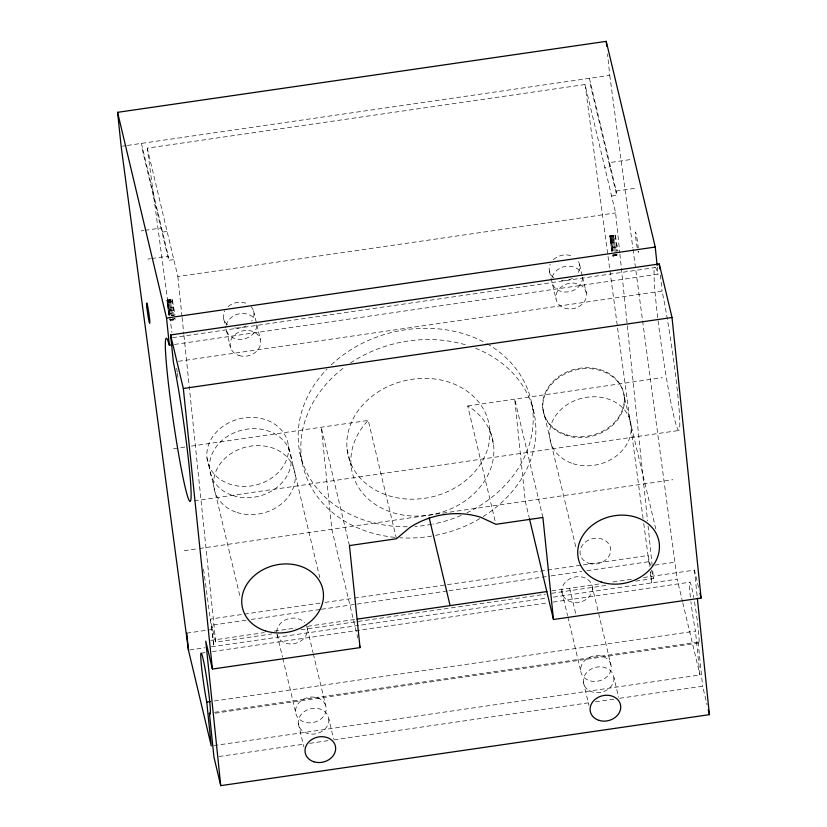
<?xml version="1.0" encoding="UTF-8"?>
<svg xmlns="http://www.w3.org/2000/svg" width="827" height="827" viewBox="0 0 827 827"><rect width="100%" height="100%" fill="white"/><g stroke="black" fill="none" stroke-linecap="round" stroke-linejoin="round"><path stroke-width="0.62" stroke-dasharray="4.13 3.1" d="M172.233 299.26L173.97 315.139L168.873 315.883L168.667 314.725L167.002 300.191L172.233 299.26L175.014 315.077L169.917 315.821L167.147 300.005M170.186 319.315C169.101 321.899 176.006 320.618 175.272 318.571L172.171 318.974M611.773 251.604L609.902 235.912L615.133 234.992L617.903 250.808L614.316 251.243M613.076 255.036C611.835 257.941 616.229 253.507 618.162 254.819L613.076 255.036L613.055 254.365M612.91 256.091L618.162 254.819M615.133 234.992L616.87 250.87M396.453 538.759L368.263 420.416L367.633 420.933A72.145 59.668 -13.4 0 0 376.357 505.101A72.145 59.668 -13.4 0 0 477.148 490.463A72.145 59.668 -13.4 0 0 468.423 406.295L467.71 405.964L495.311 521.816M122.417 146.152L126.221 145.604M127.482 145.418L609.757 75.36L607.535 53.941M169.68 315.78L147.258 148.126L585.04 84.53L615.629 212.921L619.743 252.69M629.843 159.652L609.478 162.619L609.923 166.868L604.826 167.602M141.21 230.888L143.753 230.516M145.025 230.33L161.565 227.932L162.009 232.18L167.095 231.436M147.919 259.068L150.462 258.696M151.734 258.51L168.284 256.112L168.718 260.36L173.815 259.616M589.393 78.317L616.249 191.027L636.614 188.07M611.598 196.02L616.694 195.275L616.249 191.027M147.258 148.126L177.846 276.528L615.629 212.921M167.002 300.191L172.336 299.436M609.902 235.912L615.236 235.157M166.971 300.532L172.471 299.777M609.871 236.264L615.371 235.499M166.971 301.049L172.616 300.273M609.871 236.78L615.515 236.005M167.002 301.721L172.088 300.987M167.695 301.679L172.791 300.945M609.892 237.452L615.681 236.667M167.054 302.537L172.14 301.803M167.881 302.486L172.967 301.752M609.954 238.269L615.867 237.473M167.137 303.488L173.163 302.692M610.026 239.21L615.123 238.476M609.954 235.736L610.967 239.158L616.063 238.414M167.24 304.543L173.37 303.747M610.13 240.275L615.226 239.53M610.967 239.158L611.174 240.212L616.26 239.468M167.364 305.701L173.577 304.894M610.254 241.432L615.35 240.688M611.174 240.212L611.38 241.36L616.477 240.626M167.509 306.941L173.784 306.124M610.409 242.662L615.495 241.929M611.38 241.36L611.587 242.59L616.684 241.856M167.674 308.233L172.76 307.489M168.904 308.161L173.99 307.417M610.574 243.955L616.89 243.138M167.86 309.556L172.946 308.812M169.111 309.474L174.197 308.74M610.75 245.278L617.097 244.461M168.046 310.89L173.143 310.146M610.946 246.611L616.032 245.877M169.297 310.818L174.394 310.073M612.817 251.542L612.197 246.539L617.283 245.795M168.253 312.213L174.569 311.397M611.143 247.935L616.239 247.201M612.373 247.862L617.469 247.118M168.46 313.495L173.546 312.761M169.649 313.423L174.735 312.689M611.36 249.227L617.635 248.41M168.667 314.725L174.89 313.919M611.567 250.457L617.779 249.651M612.528 255.078L617.614 254.334L618.079 255.347M169.628 319.346L175.272 319.088M169.773 319.853L175.241 319.439M612.807 255.925L618.141 255.171M172.523 337.664L654.829 267.597M174.466 344.445L658.054 274.202L657.289 266.79M178.487 361.316L662.076 291.063L664.598 303.726A82.452 5.003 81.7 0 1 679.753 426.308A82.452 5.003 81.7 0 1 662.665 354.318A82.452 5.003 81.7 0 1 656.349 269.002L658.054 274.202M173.639 448.689L185.093 447.025M191.461 446.094L368.263 420.416M467.71 405.964L662.334 377.691M194.2 500.893L679.06 430.453M184.214 550.71L198.211 548.673M199.483 548.487L672.909 479.712M320.008 603.131L210.244 619.082L215.733 642.114L271.732 633.978M325.114 602.397L353.191 598.314M354.473 598.128L648.027 555.486L650.353 565.234M246.167 620.198L211.702 625.202L213.904 646.466L204.424 575.571M251.274 619.454L320.194 609.447M321.465 609.261L355.93 604.258M357.202 604.072L447.831 590.902M449.102 590.716L549.934 576.068M551.206 575.881L581.846 571.436M586.953 570.692L649.484 561.605L649.929 565.854M186.768 633.141L212.146 629.461M655.015 565.12L675.38 562.164M210.844 640.377L264.299 632.614M274.471 631.135L296.107 627.993M307.561 626.328L355.92 619.299M551.888 590.829L600.206 583.81M612.941 581.96L632.045 579.189M643.509 577.525L694.442 570.123L698.784 588.348M300.997 629.729L545.344 594.231M551.702 593.3L607.7 585.175M635.705 581.102L653.516 578.518L652.451 568.252M189.724 649.97L205.003 647.758M211.361 646.828L547.029 598.066M553.418 597.135L677.148 579.169L682.482 601.56M200.94 653.227L206.047 652.482M212.425 651.552L548.001 602.811M553.108 602.066L689.635 582.229M214.389 700.976L695.424 631.094A30.919 1.881 81.7 0 1 690.927 601.787M214.482 712.305L698.071 642.052L698.391 642.91A30.919 1.881 81.7 0 0 694.349 601.033M215.309 713.205L698.898 642.951M213.831 745.592L699.973 674.966L695.424 631.094M219.072 756.498L304.553 744.073M309.66 743.339L328.795 740.558M333.901 739.814L590.375 702.557M595.471 701.813L614.616 699.032M619.712 698.288L702.65 686.245L707.064 704.769M175.19 319.615L174.714 318.612M590.127 83.796L616.694 195.275M682.782 602.8L699.973 674.966M624.395 397.198A41.226 34.103 -13.4 0 1 566.361 435.529A41.226 34.103 -13.4 0 1 560.251 376.626A41.226 34.103 -13.4 0 1 624.395 397.198L655.739 528.773M579.624 264.712L582.301 275.991M582.59 277.2L586.333 292.892A15.465 12.787 -13.4 0 1 565.689 308.44A15.465 12.787 -13.4 0 1 561.554 286.669A15.465 12.787 -13.4 0 1 586.333 292.892M651.5 570.061L653.516 578.518M549.335 270.925L556.044 299.105M592.432 587.387A15.465 12.787 -13.4 0 1 570.671 601.756A15.465 12.787 -13.4 0 1 568.376 579.675A15.465 12.787 -13.4 0 1 592.432 587.387L611.236 666.314A15.465 12.767 -13.4 0 1 589.465 680.673A15.465 12.767 -13.4 0 1 587.18 658.612A15.465 12.767 -13.4 0 1 611.236 666.314M613.913 677.561A15.465 12.787 -13.4 0 1 592.153 691.93A15.465 12.787 -13.4 0 1 589.858 669.839A15.465 12.787 -13.4 0 1 613.913 677.561L618.617 697.326M542.946 409.034L576.068 548.084M531.544 402.584L534.232 413.851M569.648 588.255L575.726 613.768M561.884 591.822L567.56 615.629M567.86 616.88L580.688 670.749M583.366 681.996L588.958 705.472M542.905 517.485L514.704 399.141L525.279 501.162L529.166 517.485M489.636 428.438A72.145 59.668 -13.4 0 1 388.07 495.507A72.145 59.668 -13.4 0 1 377.391 392.422A72.145 59.668 -13.4 0 1 489.636 428.438L493.657 445.339M347.092 449.144L351.124 466.056M349.459 545.582L321.269 427.239L331.844 529.259L357.719 637.896M299.819 452.462L302.506 463.73M288.416 446.011A41.226 34.103 -13.4 0 1 230.382 484.333A41.226 34.103 -13.4 0 1 224.272 425.429A41.226 34.103 -13.4 0 1 288.416 446.011L319.76 577.587M253.61 311.148L256.298 322.416M256.877 324.835L260.329 339.328M307.365 628.799L313.03 652.606M313.33 653.857L326.169 707.726A15.465 12.767 -13.4 0 1 304.398 722.085A15.465 12.767 -13.4 0 1 302.113 700.024A15.465 12.767 -13.4 0 1 326.169 707.726M328.846 718.973A15.465 12.787 -13.4 0 1 307.075 733.342A15.465 12.787 -13.4 0 1 304.791 711.251A15.465 12.787 -13.4 0 1 328.846 718.973L333.55 738.738M223.755 319.16L225.843 327.926M226.443 330.428L230.464 347.34M277.117 634.495L282.493 657.041M282.782 658.292L295.621 712.161M298.299 723.408L303.891 746.884M141.427 143.391L168.284 256.112M142.161 148.87L168.718 260.36M206.967 457.838L240.099 596.887M611.587 242.59L612.197 246.539M609.757 75.36L632.851 247.986M633.017 249.258L677.148 579.169M585.04 84.53L643.065 518.374M643.747 523.491L649.526 566.681M650.198 571.664L651.697 582.859L650.56 571.933M169.845 317.061L171.902 332.413M176.699 368.253L177.205 372.088M177.381 373.37L178.063 378.487M203.566 569.172L204.259 574.289M694.442 570.123L697.223 596.98M660.411 275.05L662.076 291.063M698.071 642.052L702.65 686.245M619.878 253.972L627.197 324.525M627.321 325.807L647.531 520.793M648.068 525.92L652.317 566.971M177.846 276.528L181.961 316.286M182.095 317.578L183.821 334.253M183.956 335.535L215.733 642.114M251.15 306.745A15.465 12.787 -13.4 0 1 251.697 321.021M245.908 326.003A15.465 12.787 -13.4 0 1 234.227 327.812M227.487 324.773A15.465 12.787 -13.4 0 1 224.727 310.838M228.211 306.497A15.465 12.787 -13.4 0 1 248.41 304.481M578.486 261.57A15.465 12.787 -13.4 0 1 577.939 273.013M572.48 278.244A15.465 12.787 -13.4 0 1 558.969 280.26M553.914 277.934A15.465 12.787 -13.4 0 1 550.172 264.226M553.366 259.74A15.465 12.787 -13.4 0 1 573.493 256.742M256.69 325.735A15.465 12.787 -13.4 0 1 241.866 339.277A15.465 12.787 -13.4 0 1 226.112 328.784M226.247 325.414A15.465 12.787 -13.4 0 1 238.879 313.878A15.465 12.787 -13.4 0 1 254.892 319.367M582.487 277.655A15.465 12.787 -13.4 0 1 568.552 291.838A15.465 12.787 -13.4 0 1 552.022 282.203M552.26 277.159A15.465 12.787 -13.4 0 1 565.771 266.356A15.465 12.787 -13.4 0 1 581.174 272.838M638.527 251.346A10.306 0.62 81.7 0 1 637.979 251.377M637.235 247.914A10.306 0.62 81.7 0 1 635.405 234.568A10.306 0.62 81.7 0 1 636.232 234.517A10.306 0.62 81.7 0 1 638.268 247.852M306.497 625.574A15.465 12.787 -13.4 0 1 296.045 643.199A15.465 12.787 -13.4 0 1 276.993 634.34M276.766 632.117A15.465 12.787 -13.4 0 1 287.496 619.051A15.465 12.787 -13.4 0 1 304.656 622.721M475.546 348.27A118.53 98.031 -13.4 0 1 480.869 517.991M479.784 518.643A118.53 98.031 -13.4 0 1 432.966 535.844M431.684 536.061A118.53 98.031 -13.4 0 1 399.741 537.767M394.696 537.354A118.53 98.031 -13.4 0 1 304.336 470.987A118.53 98.031 -13.4 0 1 343.401 368.077M350.524 362.97A118.53 98.031 -13.4 0 1 467.555 345.428M487.072 343.805A118.53 98.031 -13.4 0 1 466.976 512.761M461.146 515.407A118.53 98.031 -13.4 0 1 432.821 524.101M431.549 524.339A118.53 98.031 -13.4 0 1 414.927 526.448M407.235 526.747A118.53 98.031 -13.4 0 1 307.065 473.137A118.53 98.031 -13.4 0 1 326.975 369.09M331.307 364.81A118.53 98.031 -13.4 0 1 485.956 343.184M690.39 597.146A30.919 1.881 81.7 0 1 693.719 597.435M588.865 563.311A15.465 12.787 -13.4 0 0 610.636 548.942A15.465 12.787 -13.4 0 0 586.581 541.22A15.465 12.787 -13.4 0 0 588.865 563.311M239.065 355.538A15.465 12.787 -13.4 0 0 260.65 340.962A15.465 12.787 -13.4 0 0 236.47 333.488A15.465 12.787 -13.4 0 0 239.065 355.538M573.07 463.699A41.226 34.103 -13.4 0 0 631.104 425.378A41.226 34.103 -13.4 0 0 566.96 404.796A41.226 34.103 -13.4 0 0 573.07 463.699M237.091 512.513A41.226 34.103 -13.4 0 0 295.125 474.181A41.226 34.103 -13.4 0 0 230.991 453.609A41.226 34.103 -13.4 0 0 237.091 512.513M233.069 495.6A41.226 34.103 -13.4 0 0 291.104 457.279A41.226 34.103 -13.4 0 0 226.96 436.697A41.226 34.103 -13.4 0 0 233.069 495.6M566.144 434.651A41.226 34.103 -13.4 0 0 624.178 396.319A41.226 34.103 -13.4 0 0 560.044 375.747A41.226 34.103 -13.4 0 0 566.144 434.651"/><path stroke-width="1.24" d="M697.357 598.262L709.421 714.652L220.737 785.65L213.966 757.232L209.386 713.039L209.707 713.897A30.919 1.881 81.7 0 0 206.895 679.753A30.919 1.881 81.7 0 0 200.754 655.253A30.919 1.881 81.7 0 0 206.74 702.082L211.278 745.964L188.453 650.156L121.145 146.338L117.579 112.338L606.232 41.35L655.242 247.046L657.155 265.56M117.579 112.338L166.547 318.044L655.242 247.046M171.913 344.818L169.359 345.19L167.664 340A82.452 5.003 81.7 0 0 173.97 425.305A82.452 5.003 81.7 0 0 191.068 497.306A82.452 5.003 81.7 0 0 175.903 374.724L173.381 362.061L170.579 334.956L659.264 263.958L672.02 317.496L701.1 598.066L553.47 619.506L529.466 518.736M170.579 334.956L183.336 388.494L672.02 317.496M357.192 619.113L546.823 591.563M220.737 785.65L205.758 641.111L212.405 669.053L360.034 647.613L349.459 545.582L396.453 538.759L409.613 527.678A72.145 59.668 -13.4 0 1 480.88 517.33L495.911 524.308L542.905 517.485L553.47 619.506M206.74 702.082L210.565 701.523M699.942 593.207L701.1 598.066M708.243 709.711L709.421 714.652M429.161 517.723L450.095 605.622M359.456 645.184L360.034 647.613M659.264 263.958L659.781 268.889M606.232 41.35L606.76 46.384M183.336 388.494L212.405 669.053M166.547 318.044L169.359 345.19M186.768 633.141L188.453 650.156M146.875 307.499A10.306 0.62 81.7 0 0 149.646 323.316A10.306 0.62 81.7 0 0 148.116 308.595A10.306 0.62 81.7 0 0 146.875 307.499M265.291 630.856A41.226 34.103 -13.4 0 0 323.326 592.535A41.226 34.103 -13.4 0 0 259.182 571.953A41.226 34.103 -13.4 0 0 265.291 630.856M601.26 582.053A41.226 34.103 -13.4 0 0 659.295 543.721A41.226 34.103 -13.4 0 0 595.161 523.15A41.226 34.103 -13.4 0 0 601.26 582.053M313.846 761.76A15.465 12.787 -13.4 0 0 335.607 747.391A15.465 12.787 -13.4 0 0 311.562 739.669A15.465 12.787 -13.4 0 0 313.846 761.76M598.924 720.348A15.465 12.787 -13.4 0 0 620.684 705.969A15.465 12.787 -13.4 0 0 596.629 698.257A15.465 12.787 -13.4 0 0 598.924 720.348"/></g></svg>
